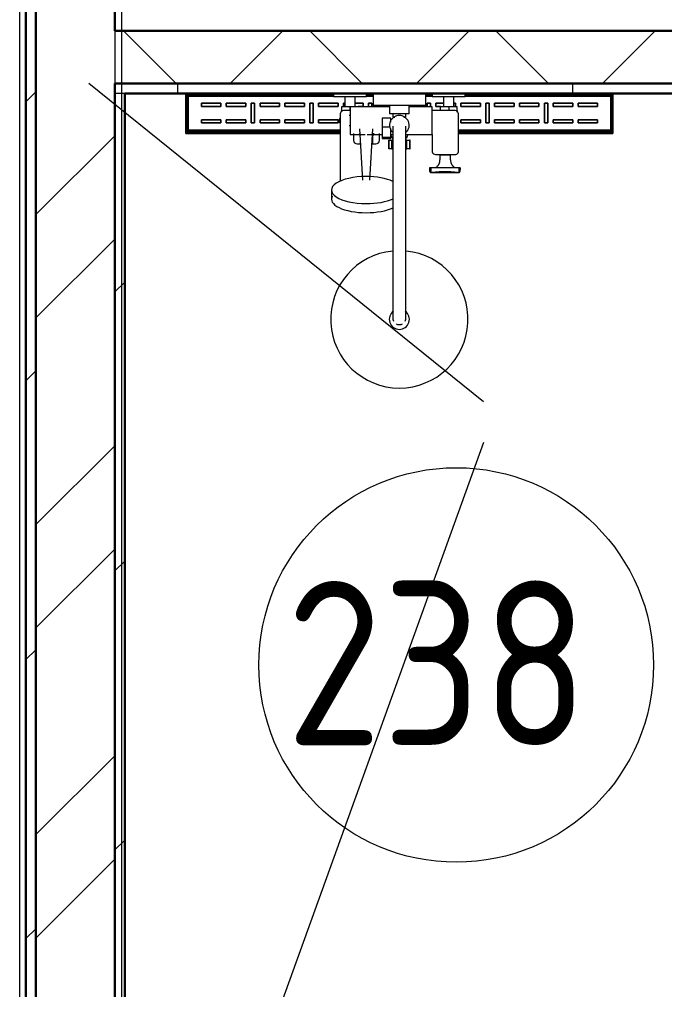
# Model space of a CAD drawing. Header units: millimetres. Extents: x -695119 to 412940, y -249585 to 622758.
# Drawn here: x 297086 to 298066, y 96044 to 97519 of the extents above; entities that cross this region are included whole.
import ezdxf

# ---------------------------------------------------------------- set-up
doc = ezdxf.new("R2010")
doc.units = ezdxf.units.MM
doc.linetypes.add('ADSK_Линия сетки', pattern=[25, 20, -2.5, 0, -2.5])
doc.linetypes.add('ADSK_Сверху', pattern=[450, 300, -150])
for name, color, linetype, lineweight in [('Линии', 7, 'Continuous', 9), ('Марки помещений', 8, 'Continuous', 20), ('Обобщенные модели', 8, 'Continuous', 18), ('Ограждение', 8, 'Continuous', 9), ('Оси', 252, 'Continuous', 9), ('Сантехника', 252, 'Continuous', 18), ('Стены наружные', 252, 'Continuous', 18), ('Стены штриховка', 7, 'Continuous', 9)]:
    doc.layers.add(name, color=color, linetype=linetype, lineweight=lineweight)
doc.styles.add('GOST Common_2', font='', dxfattribs={"width": 0.9, "height": 250})
doc.styles.get('GOST Common_2').set_extended_font_data('GOST type B')

# ---------------------------------------------------------------- blocks, each defined once
blk = doc.blocks.new('план 2 этажа')
at = {"layer": 'Линии', "color": 251, "linetype": 'ADSK_Сверху', "ltscale": 100, "true_color": 0x636466}
for p, q in [((297791.4, 96937.6), (297191.2, 97421.6)), ((297791.4, 96875.7), (297190.8, 95211.6))]:
    blk.add_line(p, q, dxfattribs=at)
at = {"layer": 'Марки помещений', "color": 251, "true_color": 0x636466}
blk.add_circle((297749.7, 96537.3), 300, dxfattribs=at)
at = {"layer": 'Обобщенные модели', "color": 251, "lineweight": 9, "true_color": 0x636466}
for p, q in [((297709, 97293.6), (297709, 97290.2)), ((297711, 97293.6), (297709.2, 97293.6)), ((297711, 97293.6), (297711, 97286.2)), ((297754.1, 97293.6), (297711, 97293.6)), ((297711, 97286.2), (297711, 97293.6)), ((297754.1, 97286.2), (297754.1, 97293.6)), ((297755.6, 97293.6), (297754.1, 97293.6)), ((297754.1, 97293.6), (297754.1, 97286.2)), ((297755.8, 97293.6), (297755.8, 97290.9)), ((297755.9, 97290.5), (297755.9, 97293.6)), ((297711, 97286.2), (297754.1, 97286.2))]:
    blk.add_line(p, q, dxfattribs=at)
for points, knots in [([(297709, 97289.7), (297709, 97289.5), (297709.1, 97289.2), (297709.2, 97288.5), (297709.4, 97287.8), (297709.6, 97287.3), (297709.9, 97286.9), (297710.3, 97286.5), (297710.7, 97286.3), (297711, 97286.2)], [0.3333333, 0.3333333, 0.3333333, 0.3333333, 0.4166667, 0.5, 0.5833333, 0.6666667, 0.75, 0.8333333, 1, 1, 1, 1]), ([(297711, 97286.2), (297711, 97286.2), (297711.6, 97286.2), (297713.5, 97286.5), (297714.9, 97286.6), (297716, 97286.8), (297717.3, 97286.9), (297718.7, 97287.1), (297720.1, 97287.2), (297721.7, 97287.4), (297723.4, 97287.5), (297725.7, 97287.7), (297730, 97287.9), (297735.1, 97287.9), (297739.3, 97287.7), (297741.7, 97287.5), (297743.3, 97287.4), (297744.9, 97287.2), (297746.4, 97287.1), (297747.8, 97286.9), (297749.1, 97286.8), (297750.2, 97286.6), (297751.6, 97286.5), (297753.4, 97286.2), (297754.1, 97286.2), (297754.1, 97286.2)], [0, 0, 0, 0, 0.111111, 0.166667, 0.194444, 0.222222, 0.25, 0.277778, 0.305556, 0.333333, 0.361111, 0.388889, 0.444444, 0.555556, 0.611111, 0.638889, 0.666667, 0.694444, 0.722222, 0.75, 0.777778, 0.805556, 0.833333, 0.888889, 1, 1, 1, 1]), ([(297754.1, 97286.2), (297754.3, 97286.3), (297754.7, 97286.5), (297755, 97286.9), (297755.2, 97287.3), (297755.4, 97287.9), (297755.6, 97288.5), (297755.7, 97289.2), (297755.8, 97289.6), (297755.8, 97289.7)], [0, 0, 0, 0, 0.1666667, 0.25, 0.3333333, 0.4166667, 0.5, 0.5833333, 0.6666667, 0.6666667, 0.6666667, 0.6666667])]:
    blk.add_open_spline(points, degree=3, knots=knots, dxfattribs=at)
at = {"layer": 'Ограждение', "color": 251, "true_color": 0x636466}
blk.add_line((297085.8, 97911.6), (297085.8, 95106.6), dxfattribs=at)
at = {"layer": 'Оси', "color": 251, "linetype": 'ADSK_Линия сетки', "ltscale": 100, "true_color": 0x636466}
blk.add_line((297240.8, 112662.3), (297240.8, 46685.5), dxfattribs=at)
at = {"layer": 'Сантехника', "color": 251, "true_color": 0x636466}
for p, q in [((297338.7, 97345.7), (297338.7, 97406.6)), ((297338.7, 97406.6), (297338.7, 97345.7)), ((297563.3, 97405.7), (297340.6, 97405.7)), ((297340.6, 97405.7), (297563.3, 97405.7)), ((297340.6, 97405.7), (297340.6, 97347.6)), ((297340.6, 97347.6), (297340.6, 97405.7)), ((297342.2, 97398.9), (297342.2, 97403.9)), ((297563.3, 97403.9), (297342.2, 97403.9)), ((297342.2, 97402.4), (297342.2, 97403.9)), ((297342.2, 97402.4), (297563.3, 97402.4)), ((297342.2, 97402.4), (297342.2, 97398.9)), ((297342.2, 97354.3), (297342.2, 97398.9)), ((297342.2, 97398.9), (297342.2, 97354.3)), ((297563.3, 97406.6), (297563.3, 97401.6)), ((297563.3, 97401.6), (297613.3, 97401.6)), ((297580.3, 97401.6), (297580.3, 97386.6)), ((297596.3, 97386.6), (297596.3, 97401.6)), ((297613.3, 97401.6), (297613.3, 97406.6)), ((297713.3, 97405.7), (297613.3, 97405.7)), ((297613.3, 97405.7), (297713.3, 97405.7)), ((297623.5, 97403.9), (297613.3, 97403.9)), ((297613.3, 97402.4), (297623.3, 97402.4)), ((297623.3, 97405.4), (297623.3, 97388.1)), ((297663.3, 97405.4), (297623.3, 97405.4)), ((297703.3, 97405.4), (297663.3, 97405.4)), ((297703.3, 97388.1), (297703.3, 97405.4)), ((297713.3, 97403.9), (297703.3, 97403.9)), ((297703.3, 97402.4), (297713.3, 97402.4)), ((297713.3, 97406.6), (297713.3, 97401.6)), ((297713.3, 97401.6), (297763.3, 97401.6)), ((297730.3, 97401.6), (297730.3, 97386.6)), ((297746.3, 97386.6), (297746.3, 97401.6)), ((297763.3, 97401.6), (297763.3, 97406.6)), ((297986.1, 97405.7), (297763.3, 97405.7)), ((297763.3, 97405.7), (297986.1, 97405.7)), ((297984.9, 97403.9), (297763.3, 97403.9)), ((297763.3, 97402.4), (297984.9, 97402.4)), ((297984.9, 97403.9), (297984.9, 97398.9)), ((297984.9, 97403.9), (297984.9, 97402.4)), ((297984.9, 97398.9), (297984.9, 97402.4)), ((297984.9, 97398.9), (297984.9, 97354.3)), ((297984.9, 97354.3), (297984.9, 97398.9)), ((297986.1, 97347.6), (297986.1, 97405.7)), ((297986.1, 97405.7), (297986.1, 97347.6)), ((297988, 97406.6), (297988, 97345.7)), ((297988, 97345.7), (297988, 97406.6)), ((297391.9, 97391.6), (297362.4, 97391.6)), ((297362.4, 97391.6), (297362.4, 97386.6)), ((297362.4, 97386.6), (297362.4, 97391.6)), ((297362.4, 97391.6), (297391.9, 97391.6)), ((297362.4, 97386.6), (297391.9, 97386.6)), ((297391.9, 97386.6), (297362.4, 97386.6)), ((297391.9, 97386.6), (297391.9, 97391.6)), ((297391.9, 97391.6), (297391.9, 97386.6)), ((297429.8, 97391.6), (297400.3, 97391.6)), ((297400.3, 97391.6), (297400.3, 97386.6)), ((297400.3, 97386.6), (297400.3, 97391.6)), ((297400.3, 97391.6), (297429.8, 97391.6)), ((297400.3, 97386.6), (297429.8, 97386.6)), ((297429.8, 97386.6), (297400.3, 97386.6)), ((297429.8, 97386.6), (297429.8, 97391.6)), ((297429.8, 97391.6), (297429.8, 97386.6)), ((297443.1, 97391.6), (297438.2, 97391.6)), ((297438.2, 97391.6), (297438.2, 97361.6)), ((297438.2, 97361.6), (297438.2, 97391.6)), ((297438.2, 97391.6), (297443.1, 97391.6)), ((297443.1, 97361.6), (297443.1, 97391.6)), ((297443.1, 97391.6), (297443.1, 97361.6)), ((297481.1, 97391.6), (297451.5, 97391.6)), ((297451.5, 97391.6), (297451.5, 97386.6)), ((297451.5, 97386.6), (297451.5, 97391.6)), ((297451.5, 97391.6), (297481.1, 97391.6)), ((297451.5, 97386.6), (297481.1, 97386.6)), ((297481.1, 97386.6), (297451.5, 97386.6)), ((297481.1, 97386.6), (297481.1, 97391.6)), ((297481.1, 97391.6), (297481.1, 97386.6)), ((297519, 97391.6), (297489.4, 97391.6)), ((297489.4, 97391.6), (297489.4, 97386.6)), ((297489.4, 97386.6), (297489.4, 97391.6)), ((297489.4, 97391.6), (297519, 97391.6)), ((297489.4, 97386.6), (297519, 97386.6)), ((297519, 97386.6), (297489.4, 97386.6)), ((297519, 97386.6), (297519, 97391.6)), ((297519, 97391.6), (297519, 97386.6)), ((297532.3, 97391.6), (297527.3, 97391.6)), ((297527.3, 97391.6), (297527.3, 97361.6)), ((297527.3, 97361.6), (297527.3, 97391.6)), ((297527.3, 97391.6), (297532.3, 97391.6)), ((297532.3, 97361.6), (297532.3, 97391.6)), ((297532.3, 97391.6), (297532.3, 97361.6)), ((297570.2, 97391.6), (297540.6, 97391.6)), ((297540.6, 97391.6), (297540.6, 97386.6)), ((297540.6, 97386.6), (297540.6, 97391.6)), ((297540.6, 97391.6), (297570.2, 97391.6)), ((297540.6, 97386.6), (297570.2, 97386.6)), ((297570.2, 97386.6), (297540.6, 97386.6)), ((297570.2, 97386.6), (297570.2, 97391.6)), ((297570.2, 97391.6), (297570.2, 97386.6)), ((297575.8, 97386.6), (297588.3, 97386.6)), ((297575.8, 97378.3), (297575.8, 97386.6)), ((297588.6, 97380.3), (297578.5, 97380.3)), ((297580.3, 97391.6), (297578.6, 97391.6)), ((297578.6, 97391.6), (297578.6, 97386.6)), ((297578.6, 97386.6), (297578.6, 97391.6)), ((297578.6, 97391.6), (297580.3, 97391.6)), ((297588.3, 97386.6), (297600.8, 97386.6)), ((297588.3, 97380.3), (297588.3, 97386.6)), ((297648.5, 97386.3), (297588.6, 97386.3)), ((297588.6, 97386.3), (297588.6, 97344.1)), ((297608.1, 97391.6), (297596.3, 97391.6)), ((297596.3, 97391.6), (297608.1, 97391.6)), ((297600.8, 97386.6), (297608.1, 97386.6)), ((297608.1, 97386.6), (297600.8, 97386.6)), ((297608.1, 97386.6), (297608.1, 97391.6)), ((297608.1, 97391.6), (297608.1, 97386.6)), ((297621.4, 97391.6), (297616.5, 97391.6)), ((297616.5, 97391.6), (297616.5, 97386.2)), ((297616.5, 97386.2), (297616.5, 97391.6)), ((297616.5, 97391.6), (297621.4, 97391.6)), ((297621.4, 97386.1), (297621.4, 97391.6)), ((297621.4, 97391.6), (297621.4, 97386.1)), ((297663.3, 97388.1), (297623.3, 97388.1)), ((297629.8, 97388.1), (297629.8, 97386.6)), ((297629.8, 97386.6), (297629.8, 97388.1)), ((297629.8, 97386.6), (297648.4, 97386.6)), ((297648.4, 97386.6), (297629.8, 97386.6)), ((297648.3, 97388.1), (297648.3, 97375.5)), ((297703.3, 97388.1), (297663.3, 97388.1)), ((297678.3, 97375.5), (297678.3, 97388.1)), ((297678.3, 97386.6), (297697.3, 97386.6)), ((297697.3, 97386.6), (297678.3, 97386.6)), ((297713.3, 97386.3), (297678.3, 97386.3)), ((297697.3, 97386.6), (297697.3, 97388.1)), ((297697.3, 97388.1), (297697.3, 97386.6)), ((297710.6, 97391.6), (297705.6, 97391.6)), ((297705.6, 97391.6), (297705.6, 97386.3)), ((297705.6, 97386.3), (297705.6, 97391.6)), ((297705.6, 97391.6), (297710.6, 97391.6)), ((297710.6, 97386.3), (297710.6, 97391.6)), ((297710.6, 97391.6), (297710.6, 97386.3)), ((297713.3, 97344.1), (297713.3, 97386.3)), ((297748.1, 97380.3), (297713.3, 97380.3)), ((297730.3, 97391.6), (297718.9, 97391.6)), ((297718.9, 97391.6), (297718.9, 97386.6)), ((297718.9, 97386.6), (297718.9, 97391.6)), ((297718.9, 97391.6), (297730.3, 97391.6)), ((297718.9, 97386.6), (297725.8, 97386.6)), ((297725.8, 97386.6), (297718.9, 97386.6)), ((297725.8, 97386.6), (297738.3, 97386.6)), ((297725.8, 97380.3), (297725.8, 97386.6)), ((297738.3, 97386.6), (297750.8, 97386.6)), ((297738.3, 97386.6), (297738.3, 97380.3)), ((297748.5, 97391.6), (297746.3, 97391.6)), ((297746.3, 97391.6), (297748.5, 97391.6)), ((297748.5, 97386.6), (297748.5, 97391.6)), ((297748.5, 97391.6), (297748.5, 97386.6)), ((297750.8, 97386.6), (297750.8, 97378.2)), ((297786.4, 97391.6), (297756.9, 97391.6)), ((297756.9, 97391.6), (297756.9, 97386.6)), ((297756.9, 97386.6), (297756.9, 97391.6)), ((297756.9, 97391.6), (297786.4, 97391.6)), ((297756.9, 97386.6), (297786.4, 97386.6)), ((297786.4, 97386.6), (297756.9, 97386.6)), ((297786.4, 97386.6), (297786.4, 97391.6)), ((297786.4, 97391.6), (297786.4, 97386.6)), ((297799.7, 97391.6), (297794.8, 97391.6)), ((297794.8, 97391.6), (297794.8, 97361.6)), ((297794.8, 97361.6), (297794.8, 97391.6)), ((297794.8, 97391.6), (297799.7, 97391.6)), ((297799.7, 97361.6), (297799.7, 97391.6)), ((297799.7, 97391.6), (297799.7, 97361.6)), ((297837.6, 97391.6), (297808.1, 97391.6)), ((297808.1, 97391.6), (297808.1, 97386.6)), ((297808.1, 97386.6), (297808.1, 97391.6)), ((297808.1, 97391.6), (297837.6, 97391.6)), ((297808.1, 97386.6), (297837.6, 97386.6)), ((297837.6, 97386.6), (297808.1, 97386.6)), ((297837.6, 97386.6), (297837.6, 97391.6)), ((297837.6, 97391.6), (297837.6, 97386.6)), ((297875.5, 97391.6), (297846, 97391.6)), ((297846, 97391.6), (297846, 97386.6)), ((297846, 97386.6), (297846, 97391.6)), ((297846, 97391.6), (297875.5, 97391.6)), ((297846, 97386.6), (297875.5, 97386.6)), ((297875.5, 97386.6), (297846, 97386.6)), ((297875.5, 97386.6), (297875.5, 97391.6)), ((297875.5, 97391.6), (297875.5, 97386.6)), ((297888.8, 97391.6), (297883.9, 97391.6)), ((297883.9, 97391.6), (297883.9, 97361.6)), ((297883.9, 97361.6), (297883.9, 97391.6)), ((297883.9, 97391.6), (297888.8, 97391.6)), ((297888.8, 97361.6), (297888.8, 97391.6)), ((297888.8, 97391.6), (297888.8, 97361.6)), ((297926.8, 97391.6), (297897.2, 97391.6)), ((297897.2, 97391.6), (297897.2, 97386.6)), ((297897.2, 97386.6), (297897.2, 97391.6)), ((297897.2, 97391.6), (297926.8, 97391.6)), ((297897.2, 97386.6), (297926.8, 97386.6)), ((297926.8, 97386.6), (297897.2, 97386.6)), ((297926.8, 97386.6), (297926.8, 97391.6)), ((297926.8, 97391.6), (297926.8, 97386.6)), ((297964.7, 97391.6), (297935.1, 97391.6)), ((297935.1, 97391.6), (297935.1, 97386.6)), ((297935.1, 97386.6), (297935.1, 97391.6)), ((297935.1, 97391.6), (297964.7, 97391.6)), ((297935.1, 97386.6), (297964.7, 97386.6)), ((297964.7, 97386.6), (297935.1, 97386.6)), ((297964.7, 97386.6), (297964.7, 97391.6)), ((297964.7, 97391.6), (297964.7, 97386.6)), ((297391.9, 97366.6), (297362.4, 97366.6)), ((297362.4, 97366.6), (297362.4, 97361.6)), ((297362.4, 97361.6), (297362.4, 97366.6)), ((297362.4, 97366.6), (297391.9, 97366.6)), ((297391.9, 97361.6), (297391.9, 97366.6)), ((297391.9, 97366.6), (297391.9, 97361.6)), ((297429.8, 97366.6), (297400.3, 97366.6)), ((297400.3, 97366.6), (297400.3, 97361.6)), ((297400.3, 97361.6), (297400.3, 97366.6)), ((297400.3, 97366.6), (297429.8, 97366.6)), ((297429.8, 97361.6), (297429.8, 97366.6)), ((297429.8, 97366.6), (297429.8, 97361.6)), ((297481.1, 97366.6), (297451.5, 97366.6)), ((297451.5, 97366.6), (297451.5, 97361.6)), ((297451.5, 97361.6), (297451.5, 97366.6)), ((297451.5, 97366.6), (297481.1, 97366.6)), ((297481.1, 97361.6), (297481.1, 97366.6)), ((297481.1, 97366.6), (297481.1, 97361.6)), ((297519, 97366.6), (297489.4, 97366.6)), ((297489.4, 97366.6), (297489.4, 97361.6)), ((297489.4, 97361.6), (297489.4, 97366.6)), ((297489.4, 97366.6), (297519, 97366.6)), ((297519, 97361.6), (297519, 97366.6)), ((297519, 97366.6), (297519, 97361.6)), ((297570.2, 97366.6), (297540.6, 97366.6)), ((297540.6, 97366.6), (297540.6, 97361.6)), ((297540.6, 97361.6), (297540.6, 97366.6)), ((297540.6, 97366.6), (297570.2, 97366.6)), ((297570.2, 97361.6), (297570.2, 97366.6)), ((297570.2, 97366.6), (297570.2, 97361.6)), ((297573.5, 97375.3), (297573.5, 97272.9)), ((297588.6, 97372.7), (297587.1, 97372.7)), ((297650.2, 97368.8), (297637.3, 97368.8)), ((297637.3, 97368.8), (297637.3, 97355.5)), ((297663.3, 97375.5), (297648.3, 97375.5)), ((297650.2, 97362.9), (297650.2, 97368.8)), ((297653.3, 97375.5), (297653.3, 97370.5)), ((297653.3, 97370.5), (297656.5, 97370.5)), ((297678.3, 97375.5), (297663.3, 97375.5)), ((297670.1, 97370.5), (297673.3, 97370.5)), ((297673.3, 97370.5), (297673.3, 97375.5)), ((297753.1, 97317.6), (297753.1, 97375.3)), ((297786.4, 97366.6), (297756.9, 97366.6)), ((297756.9, 97366.6), (297756.9, 97361.6)), ((297756.9, 97361.6), (297756.9, 97366.6)), ((297756.9, 97366.6), (297786.4, 97366.6)), ((297786.4, 97361.6), (297786.4, 97366.6)), ((297786.4, 97366.6), (297786.4, 97361.6)), ((297837.6, 97366.6), (297808.1, 97366.6)), ((297808.1, 97366.6), (297808.1, 97361.6)), ((297808.1, 97361.6), (297808.1, 97366.6)), ((297808.1, 97366.6), (297837.6, 97366.6)), ((297837.6, 97361.6), (297837.6, 97366.6)), ((297837.6, 97366.6), (297837.6, 97361.6)), ((297875.5, 97366.6), (297846, 97366.6)), ((297846, 97366.6), (297846, 97361.6)), ((297846, 97361.6), (297846, 97366.6)), ((297846, 97366.6), (297875.5, 97366.6)), ((297875.5, 97361.6), (297875.5, 97366.6)), ((297875.5, 97366.6), (297875.5, 97361.6)), ((297926.8, 97366.6), (297897.2, 97366.6)), ((297897.2, 97366.6), (297897.2, 97361.6)), ((297897.2, 97361.6), (297897.2, 97366.6)), ((297897.2, 97366.6), (297926.8, 97366.6)), ((297926.8, 97361.6), (297926.8, 97366.6)), ((297926.8, 97366.6), (297926.8, 97361.6)), ((297964.7, 97366.6), (297935.1, 97366.6)), ((297935.1, 97366.6), (297935.1, 97361.6)), ((297935.1, 97361.6), (297935.1, 97366.6)), ((297935.1, 97366.6), (297964.7, 97366.6)), ((297964.7, 97361.6), (297964.7, 97366.6)), ((297964.7, 97366.6), (297964.7, 97361.6)), ((297342.2, 97354.3), (297342.2, 97350.8)), ((297342.2, 97349.3), (297342.2, 97354.3)), ((297573.5, 97350.8), (297342.2, 97350.8)), ((297342.2, 97349.3), (297342.2, 97350.8)), ((297362.4, 97361.6), (297391.9, 97361.6)), ((297391.9, 97361.6), (297362.4, 97361.6)), ((297400.3, 97361.6), (297429.8, 97361.6)), ((297429.8, 97361.6), (297400.3, 97361.6)), ((297438.2, 97361.6), (297443.1, 97361.6)), ((297443.1, 97361.6), (297438.2, 97361.6)), ((297451.5, 97361.6), (297481.1, 97361.6)), ((297481.1, 97361.6), (297451.5, 97361.6)), ((297489.4, 97361.6), (297519, 97361.6)), ((297519, 97361.6), (297489.4, 97361.6)), ((297527.3, 97361.6), (297532.3, 97361.6)), ((297532.3, 97361.6), (297527.3, 97361.6)), ((297540.6, 97361.6), (297570.2, 97361.6)), ((297570.2, 97361.6), (297540.6, 97361.6)), ((297587.1, 97357.6), (297588.6, 97357.6)), ((297602.9, 97352.6), (297607.3, 97274.6)), ((297618.5, 97274.6), (297622.9, 97352.6)), ((297637.3, 97355.5), (297637.3, 97340.1)), ((297637.3, 97355.5), (297649.3, 97355.5)), ((297650.2, 97340.1), (297650.2, 97353.4)), ((297984.9, 97350.8), (297753.1, 97350.8)), ((297756.9, 97361.6), (297786.4, 97361.6)), ((297786.4, 97361.6), (297756.9, 97361.6)), ((297794.8, 97361.6), (297799.7, 97361.6)), ((297799.7, 97361.6), (297794.8, 97361.6)), ((297808.1, 97361.6), (297837.6, 97361.6)), ((297837.6, 97361.6), (297808.1, 97361.6)), ((297846, 97361.6), (297875.5, 97361.6)), ((297875.5, 97361.6), (297846, 97361.6)), ((297883.9, 97361.6), (297888.8, 97361.6)), ((297888.8, 97361.6), (297883.9, 97361.6)), ((297897.2, 97361.6), (297926.8, 97361.6)), ((297926.8, 97361.6), (297897.2, 97361.6)), ((297935.1, 97361.6), (297964.7, 97361.6)), ((297964.7, 97361.6), (297935.1, 97361.6)), ((297984.9, 97350.8), (297984.9, 97354.3)), ((297984.9, 97354.3), (297984.9, 97349.3)), ((297984.9, 97350.8), (297984.9, 97349.3)), ((297573.5, 97345.7), (297338.7, 97345.7)), ((297338.7, 97345.7), (297573.5, 97345.7)), ((297340.6, 97347.6), (297573.5, 97347.6)), ((297573.5, 97347.6), (297340.6, 97347.6)), ((297573.5, 97349.3), (297342.2, 97349.3)), ((297588.6, 97344.1), (297611.5, 97344.1)), ((297593.6, 97345.4), (297593.6, 97334.9)), ((297614.2, 97344.1), (297637.3, 97344.1)), ((297622.7, 97341.3), (297622.7, 97343.4)), ((297622.7, 97341.3), (297622.7, 97330)), ((297633.2, 97335), (297633.2, 97345.4)), ((297637.3, 97340.1), (297637.3, 97338)), ((297637.3, 97340.1), (297650.2, 97340.1)), ((297637.3, 97338), (297650.2, 97338)), ((297647.2, 97335.6), (297647.2, 97322.4)), ((297647.5, 97335.6), (297647.2, 97335.6)), ((297647.5, 97335.6), (297652, 97335.6)), ((297647.5, 97322.4), (297647.5, 97335.6)), ((297650.2, 97344.1), (297653.6, 97344.1)), ((297650.2, 97338), (297650.2, 97340.1)), ((297651.7, 97335.6), (297652, 97335.6)), ((297653.7, 97335.6), (297652, 97335.6)), ((297652, 97322.4), (297652, 97335.6)), ((297652.3, 97338.6), (297653.9, 97338.6)), ((297672.7, 97338.6), (297674.3, 97338.6)), ((297674.6, 97335.6), (297672.9, 97335.6)), ((297673, 97344.1), (297713.3, 97344.1)), ((297674.6, 97335.6), (297679.1, 97335.6)), ((297674.6, 97335.6), (297675, 97335.6)), ((297674.6, 97322.4), (297674.6, 97335.6)), ((297679.5, 97335.6), (297679.1, 97335.6)), ((297679.1, 97322.4), (297679.1, 97335.6)), ((297679.5, 97322.4), (297679.5, 97335.6)), ((297713.3, 97344.1), (297713.3, 97317.7)), ((297984.9, 97349.3), (297753.1, 97349.3)), ((297753.1, 97347.6), (297986.1, 97347.6)), ((297986.1, 97347.6), (297753.1, 97347.6)), ((297988, 97345.7), (297753.1, 97345.7)), ((297753.1, 97345.7), (297988, 97345.7)), ((297599, 97330), (297604.1, 97330)), ((297604.1, 97330), (297604.1, 97331.2)), ((297622.7, 97330), (297627.7, 97330)), ((297647.2, 97322.4), (297647.5, 97322.4)), ((297652, 97322.4), (297647.5, 97322.4)), ((297652, 97322.4), (297651.7, 97322.4)), ((297652, 97322.4), (297653.2, 97322.4)), ((297653.3, 97333.5), (297653.3, 97095.3)), ((297653.3, 97322.4), (297653.3, 97313.6)), ((297673.3, 97095.3), (297673.3, 97333.5)), ((297673.4, 97322.4), (297674.6, 97322.4)), ((297673.4, 97313.6), (297673.4, 97322.4)), ((297675, 97322.4), (297674.6, 97322.4)), ((297679.1, 97322.4), (297674.6, 97322.4)), ((297679.1, 97322.4), (297679.5, 97322.4)), ((297718.2, 97313.6), (297749.2, 97313.6)), ((297725, 97313), (297725, 97305.5)), ((297725, 97313), (297733, 97313)), ((297733, 97313), (297741.1, 97313)), ((297741.1, 97305.5), (297741.1, 97313)), ((297560.1, 97259.5), (297560.1, 97245.7))]:
    blk.add_line(p, q, dxfattribs=at)
at = {"layer": 'Сантехника', "color": 251, "true_color": 0x636466, "flags": 128}
for points in [[(297572.3, 97365.2), (297572.3, 97365.5), (297572.3, 97365.8), (297572.3, 97366.1), (297572.3, 97366.4), (297572.4, 97366.7), (297572.5, 97366.9), (297572.5, 97367.2), (297572.6, 97367.5), (297572.7, 97367.8), (297572.8, 97368.1), (297573, 97368.4), (297573.1, 97368.6), (297573.2, 97368.9), (297573.4, 97369.2), (297573.6, 97369.4)], [(297573.4, 97361.1), (297573.3, 97361.4), (297573.1, 97361.6), (297573, 97361.9), (297572.9, 97362.2), (297572.8, 97362.4), (297572.7, 97362.7), (297572.6, 97363), (297572.5, 97363.3), (297572.4, 97363.6), (297572.4, 97363.9), (297572.3, 97364.2), (297572.3, 97364.5), (297572.3, 97364.8), (297572.3, 97365.1), (297572.3, 97365.2)], [(297653.3, 97356.6), (297653.3, 97356.6), (297653.3, 97356.6), (297653.3, 97356.5), (297653.3, 97356.3), (297653.3, 97356.2), (297653.3, 97356), (297653.3, 97355.7), (297653.3, 97355.4), (297653.3, 97355.1), (297653.3, 97354.7), (297653.3, 97354.4), (297653.3, 97353.9), (297653.3, 97353.5), (297653.3, 97353), (297653.3, 97352.5), (297653.3, 97351.9), (297653.3, 97351.3), (297653.3, 97350.7), (297653.3, 97350), (297653.3, 97349.4), (297653.3, 97348.7), (297653.3, 97347.9), (297653.3, 97347.2), (297653.3, 97346.4), (297653.3, 97345.6), (297653.3, 97344.8), (297653.3, 97344), (297653.3, 97343.1), (297653.3, 97342.3), (297653.3, 97341.4), (297653.3, 97340.5), (297653.3, 97339.6), (297653.3, 97338.6), (297653.3, 97337.7), (297653.3, 97336.8), (297653.3, 97335.8), (297653.3, 97334.9), (297653.3, 97333.9), (297653.3, 97333.5)], [(297673.3, 97333.5), (297673.3, 97334.5), (297673.3, 97335.4), (297673.3, 97336.4), (297673.3, 97337.3), (297673.3, 97338.3), (297673.3, 97339.2), (297673.3, 97340.1), (297673.3, 97341), (297673.3, 97341.9), (297673.3, 97342.8), (297673.3, 97343.6), (297673.3, 97344.5), (297673.3, 97345.3), (297673.3, 97346.1), (297673.3, 97346.9), (297673.3, 97347.7), (297673.3, 97348.4), (297673.3, 97349.1), (297673.3, 97349.8), (297673.3, 97350.4), (297673.3, 97351.1), (297673.3, 97351.7), (297673.3, 97352.2), (297673.3, 97352.8), (297673.3, 97353.3), (297673.3, 97353.8), (297673.3, 97354.2), (297673.3, 97354.6), (297673.3, 97355), (297673.3, 97355.3), (297673.3, 97355.6), (297673.3, 97355.9), (297673.3, 97356.1), (297673.3, 97356.3), (297673.3, 97356.4), (297673.3, 97356.5), (297673.3, 97356.6), (297673.3, 97356.6), (297673.3, 97356.6)], [(297718.5, 97293.6), (297718.9, 97293.9), (297719.4, 97294.3), (297719.8, 97294.6), (297720.3, 97295), (297720.7, 97295.4), (297721.1, 97295.8), (297721.4, 97296.2), (297721.8, 97296.6), (297722.2, 97297), (297722.5, 97297.5), (297722.8, 97298), (297723.1, 97298.4), (297723.4, 97298.9), (297723.6, 97299.4), (297723.8, 97299.9), (297724.1, 97300.5), (297724.3, 97301), (297724.4, 97301.5), (297724.6, 97302.1), (297724.7, 97302.6), (297724.8, 97303.2), (297724.9, 97303.7), (297724.9, 97304.3), (297725, 97304.9), (297725, 97305.4), (297725, 97305.5)], [(297741.1, 97305.5), (297741.1, 97304.9), (297741.1, 97304.4), (297741.2, 97303.8), (297741.2, 97303.3), (297741.3, 97302.7), (297741.5, 97302.2), (297741.6, 97301.6), (297741.8, 97301.1), (297742, 97300.5), (297742.2, 97300), (297742.4, 97299.5), (297742.6, 97299), (297742.9, 97298.5), (297743.2, 97298), (297743.5, 97297.6), (297743.8, 97297.1), (297744.2, 97296.7), (297744.5, 97296.2), (297744.9, 97295.8), (297745.3, 97295.4), (297745.7, 97295), (297746.2, 97294.7), (297746.6, 97294.3), (297747.1, 97294), (297747.5, 97293.7), (297747.6, 97293.6)], [(297653.3, 97095.3), (297653.3, 97094.1), (297653.3, 97092.9), (297653.3, 97091.8), (297653.3, 97090.6), (297653.3, 97089.4), (297653.3, 97088.3), (297653.3, 97087.1), (297653.3, 97086), (297653.3, 97084.9), (297653.3, 97083.8), (297653.3, 97082.7), (297653.3, 97081.6), (297653.3, 97080.6), (297653.3, 97079.6), (297653.3, 97078.6), (297653.3, 97077.6), (297653.3, 97076.6), (297653.3, 97075.7), (297653.3, 97074.8), (297653.3, 97074), (297653.3, 97073.1), (297653.3, 97072.3), (297653.3, 97071.6), (297653.3, 97070.9), (297653.3, 97070.2), (297653.3, 97069.5), (297653.3, 97068.9), (297653.3, 97068.3), (297653.3, 97067.8), (297653.3, 97067.3), (297653.3, 97066.9), (297653.3, 97066.5), (297653.3, 97066.1), (297653.3, 97065.8), (297653.3, 97065.6), (297653.3, 97065.4), (297653.3, 97065.2), (297653.3, 97065.1), (297653.3, 97065), (297653.3, 97065)], [(297673.3, 97065), (297673.3, 97065), (297673.3, 97065), (297673.3, 97065.2), (297673.3, 97065.3), (297673.3, 97065.5), (297673.3, 97065.8), (297673.3, 97066.1), (297673.3, 97066.4), (297673.3, 97066.8), (297673.3, 97067.3), (297673.3, 97067.7), (297673.3, 97068.3), (297673.3, 97068.8), (297673.3, 97069.4), (297673.3, 97070.1), (297673.3, 97070.8), (297673.3, 97071.5), (297673.3, 97072.2), (297673.3, 97073), (297673.3, 97073.8), (297673.3, 97074.7), (297673.3, 97075.6), (297673.3, 97076.5), (297673.3, 97077.4), (297673.3, 97078.4), (297673.3, 97079.4), (297673.3, 97080.4), (297673.3, 97081.5), (297673.3, 97082.6), (297673.3, 97083.6), (297673.3, 97084.7), (297673.3, 97085.9), (297673.3, 97087), (297673.3, 97088.1), (297673.3, 97089.3), (297673.3, 97090.4), (297673.3, 97091.6), (297673.3, 97092.8), (297673.3, 97093.9), (297673.3, 97095.1), (297673.3, 97095.3)]]:
    blk.add_lwpolyline(points, dxfattribs=at)
at = {"layer": 'Сантехника', "color": 251, "true_color": 0x636466}
for centre, radius, start, end in [((297578.5, 97375.3), 5, 90, 180), ((297748.1, 97375.3), 5, 0, 90), ((297663.3, 97358), 15, 90, 225), ((297663.3, 97358), 15, 315, 90), ((297635.3, 97335.7), 17.2, 9.6958, 29.1813), ((297691.2, 97335.7), 17.2, 150.8187, 170.3042), ((297718.2, 97318.6), 5, 190.7348, 270), ((297748.2, 97318.5), 5, 282.0451, 349.4262), ((297663.3, 97062.9), 104.4, 95.5433, 270), ((297663.3, 97062.9), 104.4, 270, 84.4004), ((297663.3, 97062.9), 15.3, 125.2067, 270), ((297663.3, 97062.9), 15.3, 270, 54.7933), ((297663.3, 97065), 10, 171.3374, 210), ((297663.3, 97065), 10, 240, 270), ((297663.3, 97065), 10, 270, 300), ((297663.3, 97065), 10, 330, 8.6626)]:
    blk.add_arc(centre, radius, start, end, dxfattribs=at)
for centre, major_axis, ratio, start_param, end_param in [((297599, 97334.9), (5.38, 0), 0.920505, 3.141593, 4.712389), ((297613.4, 97347), (11.1, 0), 0.920505, 3.217557, 3.724253), ((297613.4, 97347), (11.1, 0), 0.920505, 5.700525, 6.207221), ((297627.7, 97335), (-5.51, 0), 0.920505, 1.570796, 3.141593), ((297612.9, 97259.5), (-52.8, 0), 0.390731, 4.712389, 7.853982), ((297612.9, 97259.5), (52.8, 0), 0.390731, 0.694281, 1.570796), ((297612.9, 97245.7), (52.8, 0), 0.390731, 2.917193, 4.712389), ((297612.9, 97259.5), (-52.8, 0), 0.390731, 1.570796, 2.455637), ((297612.9, 97245.7), (-52.8, 0), 0.390731, 1.570796, 2.455637)]:
    blk.add_ellipse(centre, major_axis=major_axis, ratio=ratio, start_param=start_param, end_param=end_param, dxfattribs=at)
at = {"layer": 'Стены наружные', "color": 251, "lineweight": 30, "true_color": 0x636466}
for p, q in [((297095.8, 95116.6), (297095.8, 97911.6)), ((297110.8, 97911.6), (297110.8, 95131.6)), ((297230.8, 97601.6), (297230.8, 97501.6)), ((297230.8, 97501.6), (299040.8, 97501.6)), ((298095.8, 97421.6), (297230.8, 97421.6)), ((297230.8, 95251.6), (297230.8, 97421.6)), ((297245.8, 97406.6), (298080.8, 97406.6)), ((297245.8, 97406.6), (297245.8, 95266.6))]:
    blk.add_line(p, q, dxfattribs=at)
at = {"layer": 'Стены наружные', "color": 251, "linetype": 'Continuous', "lineweight": 9, "true_color": 0x636466}
for p, q in [((297324.1, 97421.6), (297244.1, 97501.6)), ((297406.4, 97421.6), (297486.4, 97501.6)), ((297607, 97421.6), (297527, 97501.6)), ((297689.2, 97421.6), (297769.2, 97501.6)), ((297889.8, 97421.6), (297809.8, 97501.6)), ((297972.1, 97421.6), (298052.1, 97501.6)), ((297095.8, 97393.9), (297110.8, 97408.9)), ((297326.8, 97406.6), (297326.8, 97421.6)), ((297926.8, 97406.6), (297926.8, 97421.6)), ((297110.8, 97222.2), (297230.8, 97342.2)), ((297110.8, 97065.1), (297230.8, 97185.1)), ((297230.8, 97104.6), (297245.8, 97119.6)), ((297095.8, 96969.6), (297110.8, 96984.6)), ((297110.8, 96750.8), (297230.8, 96870.8)), ((297110.8, 96593.6), (297230.8, 96713.6)), ((297230.8, 96680.4), (297245.8, 96695.4)), ((297095.8, 96545.4), (297110.8, 96560.4)), ((297110.8, 96279.3), (297230.8, 96399.3)), ((297230.8, 96256.1), (297245.8, 96271.1)), ((297110.8, 96122.1), (297230.8, 96242.1)), ((297095.8, 96121.1), (297110.8, 96136.1))]:
    blk.add_line(p, q, dxfattribs=at)
at = {"layer": 'Стены штриховка', "color": 251, "true_color": 0x636466}
for p, q in [((297230.8, 97501.6), (297230.8, 97421.6)), ((297245.8, 97406.6), (297230.8, 97406.6))]:
    blk.add_line(p, q, dxfattribs=at)
at = {"layer": 'Марки помещений', "color": 251, "true_color": 0x636466, "style": 'GOST Common_2', "width": 0.9}
blk.add_text('238', height=250, dxfattribs=at).set_placement((297490.9, 96415))

msp = doc.modelspace()

# ---------------------------------------------------------------- block references
msp.add_blockref('план 2 этажа', (0, 0))

doc.saveas('drawing.dxf')
